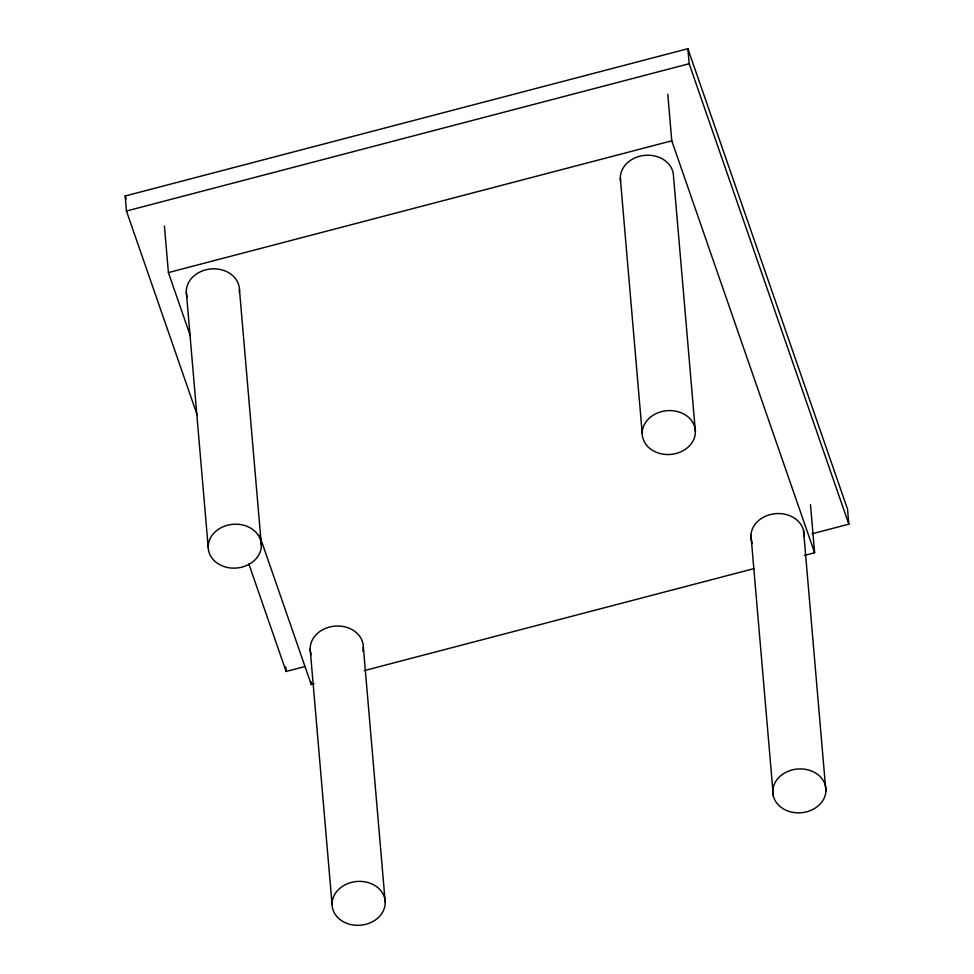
<?xml version="1.0" encoding="UTF-8"?>
<svg xmlns="http://www.w3.org/2000/svg" width="974" height="974" viewBox="0 0 974 974"><rect width="100%" height="100%" fill="white"/><g stroke="black" fill="none" stroke-linecap="round" stroke-linejoin="round"><path stroke-width="1.46" d="M197.089 414.705L126.462 211.017L125.171 195.993L687.875 48.7L847.538 509.159L848.829 524.17L812.097 533.789M126.462 211.017L689.166 63.724L687.875 48.7M190.295 335.738L168.405 272.586L671.78 140.816L667.787 94.259M248.82 563.885L286.125 671.463L305.227 666.472M259.474 535.237L311.23 684.503L314.176 683.724M364.227 670.636L754.266 568.536M804.317 555.436L814.617 552.733L810.49 504.666M689.166 63.724L848.829 524.17M671.78 140.816L814.617 552.733M125.171 195.993L126.17 198.866M803.526 530.392L825.915 791.472A26.615 21.939 -4.9 0 1 784.727 809.613A26.615 21.939 -4.9 0 1 787.479 771.566A26.615 21.939 -4.9 0 1 825.915 791.472M750.942 534.933L773.332 796.001M695.387 431.506A26.615 21.939 -4.9 0 0 655.173 414.072A26.615 21.939 -4.9 0 0 655.843 452.094A26.615 21.939 -4.9 0 0 695.387 431.506L673.497 176.136A26.615 21.939 -4.9 0 0 644.776 155.353A26.615 21.939 -4.9 0 0 620.608 181.091M620.328 178.242L642.219 433.6M363.326 646.931L385.217 902.301A26.615 21.939 -4.9 0 1 345.685 922.889A26.615 21.939 -4.9 0 1 345.003 884.867A26.615 21.939 -4.9 0 1 385.217 902.301M310.158 649.037L332.049 904.396M310.974 681.496L311.23 684.503M285.747 666.959L286.125 671.463M239.47 289.753L261.361 545.111A26.615 21.939 -4.9 0 1 221.828 565.699A26.615 21.939 -4.9 0 1 221.147 527.677A26.615 21.939 -4.9 0 1 261.361 545.111M186.302 291.847L208.192 547.218M164.411 226.017L168.405 272.586M311.169 654.674A26.615 21.939 -4.9 0 1 335.494 626.075A26.615 21.939 -4.9 0 1 362.9 651.241M187.312 297.496A26.615 21.939 -4.9 0 1 210.761 268.97A26.615 21.939 -4.9 0 1 239.3 292.626M752.354 543.382A26.615 21.939 -4.9 0 1 773.867 513.858A26.615 21.939 -4.9 0 1 804.025 536.102"/></g></svg>
